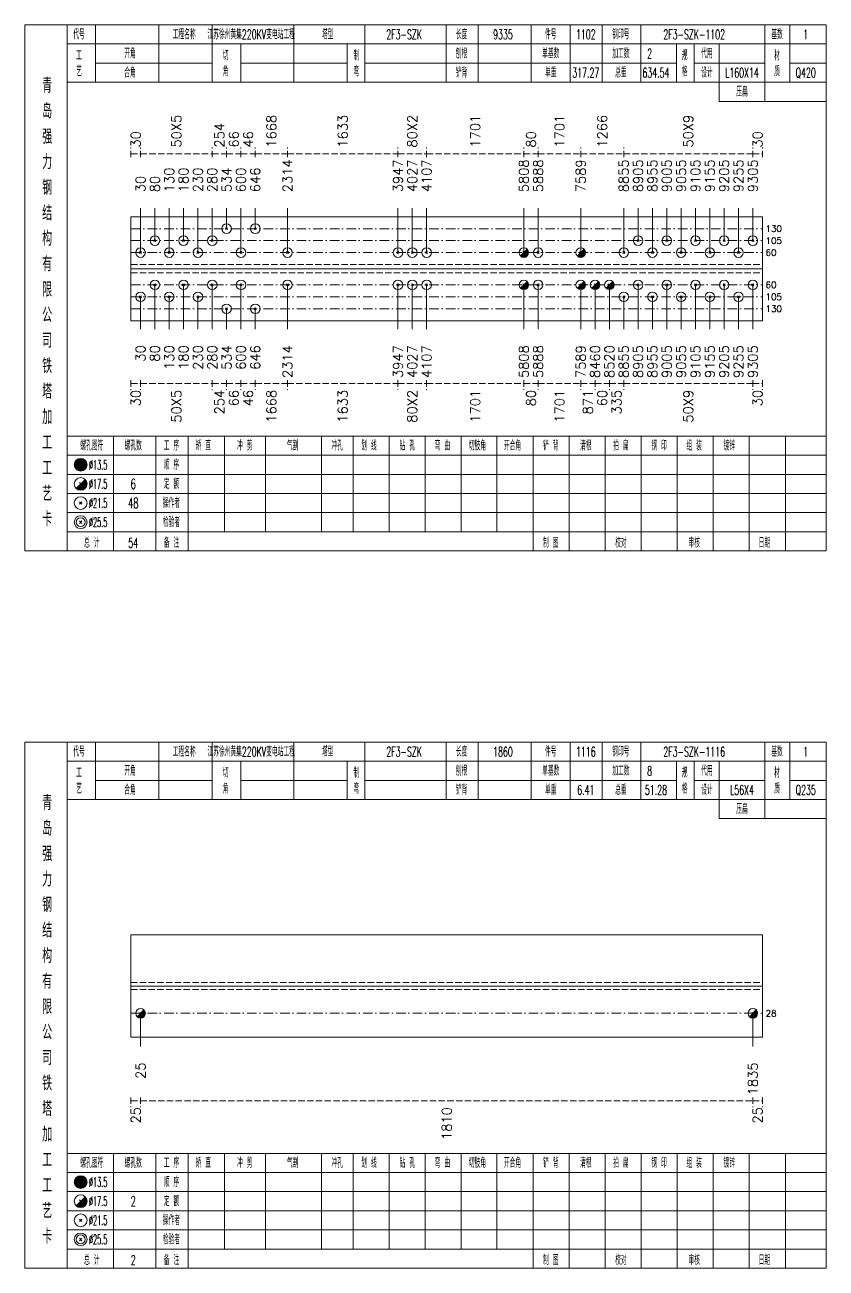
# Model space of a CAD drawing. Extents: x 0 to 4623, y -1159 to 4890.
# Drawn here: x 323.2 to 574.6, y -933.5 to -543.5 of the extents above; entities that cross this region are included whole.
import ezdxf
from ezdxf.enums import TextEntityAlignment as Align

# ---------------------------------------------------------------- set-up
doc = ezdxf.new("R2010")
doc.units = 0
doc.header["$MEASUREMENT"] = 0
doc.linetypes.add('一点画线', pattern=[5.2, 3, -1, 0.2, -1])
doc.linetypes.add('虚线', pattern=[2.75, 2, -0.75])
doc.layers.get('0').update_dxf_attribs({"linetype": 'CONTINUOUS', "lineweight": 25})
for name, color, linetype, lineweight in [('1', 7, 'CONTINUOUS', 25), ('4', 7, 'CONTINUOUS', 25), ('5', 7, 'CONTINUOUS', 25)]:
    doc.layers.add(name, color=color, linetype=linetype, lineweight=lineweight)
doc.styles.get("Standard").update_dxf_attribs({"font": 'simplex.shx', "width": 0.7, "height": 3, "bigfont": 'gbhzfs.shx'})

# ---------------------------------------------------------------- blocks, each defined once
blk = doc.blocks.new('孔17.5')
at = {"layer": '5', "color": 7, "linetype": 'Continuous', "lineweight": 13}
for p, q in [((-0.707, -0.707), (0.707, 0.707)), ((-0.2, 0.2), (0.2, -0.2))]:
    blk.add_line(p, q, dxfattribs=at)
blk.add_circle((0, 0), 1, dxfattribs=at)
for radius in [0.9, 0.8, 0.7, 0.6, 0.5, 0.4, 0.3, 0.2, 0.1]:
    blk.add_arc((0, 0), radius, 225, 45, dxfattribs=at)
blk = doc.blocks.new('孔21.5')
at = {"layer": '5', "color": 7, "linetype": 'Continuous', "lineweight": 13}
for p, q in [((-0.2, -0.2), (0.2, 0.2)), ((-0.2, 0.2), (0.2, -0.2))]:
    blk.add_line(p, q, dxfattribs=at)
blk.add_circle((0, 0), 1, dxfattribs=at)

msp = doc.modelspace()

# ---------------------------------------------------------------- linework, layer by layer
at = {"color": 8, "linetype": '虚线', "lineweight": 9}
for p, q in [((356.509, -585.011), (356.509, -582.011)), ((356.509, -584.011), (359.509, -584.011)), ((359.509, -585.011), (359.509, -582.011)), ((359.509, -585.011), (359.509, -582.011)), ((359.509, -584.011), (382.009, -584.011)), ((382.009, -585.011), (382.009, -582.011)), ((382.009, -585.011), (382.009, -582.011)), ((382.009, -584.011), (386.509, -584.011)), ((386.509, -585.011), (386.509, -582.011)), ((386.509, -585.011), (386.509, -582.011)), ((386.509, -584.011), (391.009, -584.011)), ((391.009, -585.011), (391.009, -582.011)), ((391.009, -585.011), (391.009, -582.011)), ((391.009, -584.011), (395.509, -584.011)), ((395.509, -585.011), (395.509, -582.011)), ((395.509, -585.011), (395.509, -582.011)), ((395.509, -584.011), (405.615, -584.011)), ((405.615, -585.011), (405.615, -582.011)), ((405.615, -585.011), (405.615, -582.011)), ((405.615, -584.011), (440.269, -584.011)), ((440.269, -585.011), (440.269, -582.011)), ((440.269, -585.011), (440.269, -582.011)), ((440.269, -584.011), (449.269, -584.011)), ((449.269, -585.011), (449.269, -582.011)), ((449.269, -585.011), (449.269, -582.011)), ((449.269, -584.011), (479.762, -584.011)), ((479.762, -585.011), (479.762, -582.011)), ((479.762, -585.011), (479.762, -582.011)), ((479.762, -584.011), (484.262, -584.011)), ((484.262, -585.011), (484.262, -582.011)), ((484.262, -585.011), (484.262, -582.011)), ((484.262, -584.011), (497.609, -584.011)), ((497.609, -585.011), (497.609, -582.011)), ((497.609, -585.011), (497.609, -582.011)), ((497.609, -584.011), (511.109, -584.011)), ((511.109, -585.011), (511.109, -582.011)), ((511.109, -585.011), (511.109, -582.011)), ((511.109, -584.011), (551.609, -584.011)), ((551.609, -585.011), (551.609, -582.011)), ((551.609, -585.011), (551.609, -582.011)), ((551.609, -584.011), (554.609, -584.011)), ((554.609, -585.011), (554.609, -582.011)), ((356.509, -655.011), (356.509, -658.011)), ((359.509, -655.011), (359.509, -658.011)), ((359.509, -655.011), (359.509, -658.011)), ((382.009, -655.011), (382.009, -658.011)), ((382.009, -655.011), (382.009, -658.011)), ((386.509, -655.011), (386.509, -658.011)), ((386.509, -655.011), (386.509, -658.011)), ((391.009, -655.011), (391.009, -658.011)), ((391.009, -655.011), (391.009, -658.011)), ((395.509, -655.011), (395.509, -658.011)), ((395.509, -655.011), (395.509, -658.011)), ((405.615, -655.011), (405.615, -658.011)), ((405.615, -655.011), (405.615, -658.011)), ((440.269, -655.011), (440.269, -658.011)), ((440.269, -655.011), (440.269, -658.011)), ((449.269, -655.011), (449.269, -658.011)), ((449.269, -655.011), (449.269, -658.011)), ((479.762, -655.011), (479.762, -658.011)), ((479.762, -655.011), (479.762, -658.011)), ((484.262, -655.011), (484.262, -658.011)), ((484.262, -655.011), (484.262, -658.011)), ((497.609, -655.011), (497.609, -658.011)), ((497.609, -655.011), (497.609, -658.011)), ((502.109, -655.011), (502.109, -658.011)), ((502.109, -655.011), (502.109, -658.011)), ((506.609, -655.011), (506.609, -658.011)), ((506.609, -655.011), (506.609, -658.011)), ((511.109, -655.011), (511.109, -658.011)), ((511.109, -655.011), (511.109, -658.011)), ((551.609, -655.011), (551.609, -658.011)), ((551.609, -655.011), (551.609, -658.011)), ((554.609, -655.011), (554.609, -658.011)), ((356.509, -656.011), (359.509, -656.011)), ((359.509, -656.011), (382.009, -656.011)), ((382.009, -656.011), (386.509, -656.011)), ((386.509, -656.011), (391.009, -656.011)), ((391.009, -656.011), (395.509, -656.011)), ((395.509, -656.011), (405.615, -656.011)), ((405.615, -656.011), (440.269, -656.011)), ((440.269, -656.011), (449.269, -656.011)), ((449.269, -656.011), (479.762, -656.011)), ((479.762, -656.011), (484.262, -656.011)), ((484.262, -656.011), (497.609, -656.011)), ((497.609, -656.011), (502.109, -656.011)), ((502.109, -656.011), (506.609, -656.011)), ((506.609, -656.011), (511.109, -656.011)), ((511.109, -656.011), (551.609, -656.011)), ((551.609, -656.011), (554.609, -656.011)), ((356.509, -880.011), (356.509, -883.011)), ((356.509, -881.011), (359.509, -881.011)), ((359.509, -880.011), (359.509, -883.011)), ((359.509, -880.011), (359.509, -883.011)), ((359.509, -881.011), (551.609, -881.011)), ((551.609, -880.011), (551.609, -883.011)), ((551.609, -880.011), (551.609, -883.011)), ((551.609, -881.011), (554.609, -881.011)), ((554.609, -880.011), (554.609, -883.011))]:
    msp.add_line(p, q, dxfattribs=at)
at = {"color": 7, "linetype": 'Continuous', "lineweight": 18}
for p, q in [((356.509, -603.698), (356.509, -636.323)), ((356.509, -603.698), (554.609, -603.698)), ((554.609, -603.698), (554.609, -636.323)), ((356.509, -620.011), (554.609, -620.011)), ((356.509, -828.939), (356.509, -861.082)), ((356.509, -828.939), (554.609, -828.939)), ((554.609, -828.939), (554.609, -861.082)), ((356.509, -845.011), (554.609, -845.011))]:
    msp.add_line(p, q, dxfattribs=at)
at = {"color": 7, "linetype": 'Continuous', "lineweight": 13}
for p, q in [((359.509, -614.948), (359.509, -601.011)), ((364.009, -611.198), (364.009, -601.011)), ((368.509, -614.948), (368.509, -601.011)), ((373.009, -611.198), (373.009, -601.011)), ((377.509, -614.948), (377.509, -601.011)), ((382.009, -611.198), (382.009, -601.011)), ((386.509, -607.448), (386.509, -601.011)), ((391.009, -614.948), (391.009, -601.011)), ((395.509, -607.448), (395.509, -601.011)), ((405.615, -614.948), (405.615, -601.011)), ((440.269, -614.948), (440.269, -601.011)), ((444.769, -614.948), (444.769, -601.011)), ((449.269, -614.948), (449.269, -601.011)), ((479.762, -614.948), (479.762, -601.011)), ((484.262, -614.948), (484.262, -601.011)), ((497.609, -614.948), (497.609, -601.011)), ((511.109, -614.948), (511.109, -601.011)), ((515.609, -611.198), (515.609, -601.011)), ((520.109, -614.948), (520.109, -601.011)), ((524.609, -611.198), (524.609, -601.011)), ((529.109, -614.948), (529.109, -601.011)), ((533.609, -611.198), (533.609, -601.011)), ((538.109, -614.948), (538.109, -601.011)), ((542.609, -611.198), (542.609, -601.011)), ((547.109, -614.948), (547.109, -601.011)), ((551.609, -611.198), (551.609, -601.011)), ((364.009, -625.073), (364.009, -639.011)), ((373.009, -625.073), (373.009, -639.011)), ((382.009, -625.073), (382.009, -639.011)), ((391.009, -625.073), (391.009, -639.011)), ((405.615, -625.073), (405.615, -639.011)), ((440.269, -625.073), (440.269, -639.011)), ((444.769, -625.073), (444.769, -639.011)), ((449.269, -625.073), (449.269, -639.011)), ((479.762, -625.073), (479.762, -639.011)), ((484.262, -625.073), (484.262, -639.011)), ((497.609, -625.073), (497.609, -639.011)), ((502.109, -625.073), (502.109, -639.011)), ((506.609, -625.073), (506.609, -639.011)), ((515.609, -625.073), (515.609, -639.011)), ((524.609, -625.073), (524.609, -639.011)), ((533.609, -625.073), (533.609, -639.011)), ((542.609, -625.073), (542.609, -639.011)), ((551.609, -625.073), (551.609, -639.011)), ((359.509, -628.823), (359.509, -639.011)), ((368.509, -628.823), (368.509, -639.011)), ((377.509, -628.823), (377.509, -639.011)), ((511.109, -628.823), (511.109, -639.011)), ((520.109, -628.823), (520.109, -639.011)), ((529.109, -628.823), (529.109, -639.011)), ((538.109, -628.823), (538.109, -639.011)), ((547.109, -628.823), (547.109, -639.011)), ((386.509, -632.573), (386.509, -639.011)), ((395.509, -632.573), (395.509, -639.011)), ((359.509, -853.582), (359.509, -864.011)), ((551.609, -853.582), (551.609, -864.011))]:
    msp.add_line(p, q, dxfattribs=at)
at = {"color": 3, "linetype": '一点画线', "lineweight": 13}
for p, q in [((356.509, -607.448), (554.609, -607.448)), ((356.509, -611.198), (554.609, -611.198)), ((356.509, -614.948), (554.609, -614.948)), ((356.509, -625.073), (554.609, -625.073)), ((356.509, -628.823), (554.609, -628.823)), ((356.509, -632.573), (554.609, -632.573)), ((356.509, -853.582), (554.609, -853.582))]:
    msp.add_line(p, q, dxfattribs=at)
at = {"color": 1, "linetype": '虚线', "lineweight": 18}
for p, q in [((356.509, -618.698), (554.609, -618.698)), ((356.509, -621.323), (554.609, -621.323)), ((356.509, -843.939), (554.609, -843.939)), ((356.509, -846.082), (554.609, -846.082))]:
    msp.add_line(p, q, dxfattribs=at)
at = {"layer": '1', "color": 7, "linetype": 'Continuous', "lineweight": 18}
for p, q in [((356.509, -636.323), (554.609, -636.323)), ((356.509, -861.082), (554.609, -861.082))]:
    msp.add_line(p, q, dxfattribs=at)
at = {"layer": '4', "color": 1, "linetype": 'Continuous', "lineweight": 18}
for p, q in [((336.509, -708.511), (336.509, -543.511)), ((345.409, -561.511), (345.409, -543.511)), ((365.209, -561.511), (365.209, -543.511)), ((382.009, -561.511), (382.009, -543.511)), ((407.609, -561.511), (407.609, -543.511)), ((429.909, -561.511), (429.909, -543.511)), ((455.409, -561.511), (455.409, -543.511)), ((465.409, -561.511), (465.409, -543.511)), ((482.109, -561.511), (482.109, -543.511)), ((494.309, -561.511), (494.309, -543.511)), ((504.309, -561.511), (504.309, -543.511)), ((516.509, -561.511), (516.509, -543.511)), ((555.409, -567.511), (555.409, -543.511)), ((563.209, -561.511), (563.209, -543.511)), ((336.509, -549.511), (574.609, -549.511)), ((391.009, -561.511), (391.009, -549.511)), ((424.309, -561.511), (424.309, -549.511)), ((527.609, -561.511), (527.609, -549.511)), ((533.209, -561.511), (533.209, -549.511)), ((541.009, -567.511), (541.009, -549.511)), ((345.409, -555.511), (382.009, -555.511)), ((391.009, -555.511), (424.309, -555.511)), ((429.909, -555.511), (527.609, -555.511)), ((533.209, -555.511), (555.409, -555.511)), ((563.209, -555.511), (574.609, -555.511)), ((336.509, -561.511), (574.609, -561.511)), ((541.009, -567.511), (574.609, -567.511)), ((336.509, -672.511), (574.609, -672.511)), ((351.009, -708.511), (351.009, -672.511)), ((364.309, -708.511), (364.309, -672.511)), ((374.409, -708.511), (374.409, -672.511)), ((385.809, -702.511), (385.809, -672.511)), ((398.709, -702.511), (398.709, -672.511)), ((416.309, -702.511), (416.309, -672.511)), ((426.209, -702.511), (426.209, -672.511)), ((437.509, -702.511), (437.509, -672.511)), ((448.809, -702.511), (448.809, -672.511)), ((460.109, -702.511), (460.109, -672.511)), ((471.309, -702.511), (471.309, -672.511)), ((482.709, -702.511), (482.709, -672.511)), ((494.009, -702.511), (494.009, -672.511)), ((505.309, -702.511), (505.309, -672.511)), ((516.609, -702.511), (516.609, -672.511)), ((527.909, -702.511), (527.909, -672.511)), ((539.209, -702.511), (539.209, -672.511)), ((550.509, -702.511), (550.509, -672.511)), ((561.809, -702.511), (561.809, -672.511)), ((336.509, -678.511), (574.609, -678.511)), ((336.509, -684.511), (574.609, -684.511)), ((336.509, -690.511), (574.609, -690.511)), ((336.509, -696.511), (574.609, -696.511)), ((336.509, -702.511), (574.609, -702.511)), ((482.709, -708.511), (482.709, -702.511)), ((494.009, -708.511), (494.009, -702.511)), ((505.309, -708.511), (505.309, -702.511)), ((516.609, -708.511), (516.609, -702.511)), ((527.909, -708.511), (527.909, -702.511)), ((539.209, -708.511), (539.209, -702.511)), ((550.509, -708.511), (550.509, -702.511)), ((561.809, -708.511), (561.809, -702.511)), ((336.509, -933.511), (336.509, -768.511)), ((345.409, -786.511), (345.409, -768.511)), ((365.209, -786.511), (365.209, -768.511)), ((382.009, -786.511), (382.009, -768.511)), ((407.609, -786.511), (407.609, -768.511)), ((429.909, -786.511), (429.909, -768.511)), ((455.409, -786.511), (455.409, -768.511)), ((465.409, -786.511), (465.409, -768.511)), ((482.109, -786.511), (482.109, -768.511)), ((494.309, -786.511), (494.309, -768.511)), ((504.309, -786.511), (504.309, -768.511)), ((516.509, -786.511), (516.509, -768.511)), ((555.409, -792.511), (555.409, -768.511)), ((563.209, -786.511), (563.209, -768.511)), ((336.509, -774.511), (574.609, -774.511)), ((391.009, -786.511), (391.009, -774.511)), ((424.309, -786.511), (424.309, -774.511)), ((527.609, -786.511), (527.609, -774.511)), ((533.209, -786.511), (533.209, -774.511)), ((541.009, -792.511), (541.009, -774.511)), ((345.409, -780.511), (382.009, -780.511)), ((391.009, -780.511), (424.309, -780.511)), ((429.909, -780.511), (527.609, -780.511)), ((533.209, -780.511), (555.409, -780.511)), ((563.209, -780.511), (574.609, -780.511)), ((336.509, -786.511), (574.609, -786.511)), ((541.009, -792.511), (574.609, -792.511)), ((336.509, -897.511), (574.609, -897.511)), ((351.009, -933.511), (351.009, -897.511)), ((364.309, -933.511), (364.309, -897.511)), ((374.409, -933.511), (374.409, -897.511)), ((385.809, -927.511), (385.809, -897.511)), ((398.709, -927.511), (398.709, -897.511)), ((416.309, -927.511), (416.309, -897.511)), ((426.209, -927.511), (426.209, -897.511)), ((437.509, -927.511), (437.509, -897.511)), ((448.809, -927.511), (448.809, -897.511)), ((460.109, -927.511), (460.109, -897.511)), ((471.309, -927.511), (471.309, -897.511)), ((482.709, -927.511), (482.709, -897.511)), ((494.009, -927.511), (494.009, -897.511)), ((505.309, -927.511), (505.309, -897.511)), ((516.609, -927.511), (516.609, -897.511)), ((527.909, -927.511), (527.909, -897.511)), ((539.209, -927.511), (539.209, -897.511)), ((550.509, -927.511), (550.509, -897.511)), ((561.809, -927.511), (561.809, -897.511)), ((336.509, -903.511), (574.609, -903.511)), ((336.509, -909.511), (574.609, -909.511)), ((336.509, -915.511), (574.609, -915.511)), ((336.509, -921.511), (574.609, -921.511)), ((336.509, -927.511), (574.609, -927.511)), ((482.709, -933.511), (482.709, -927.511)), ((494.009, -933.511), (494.009, -927.511)), ((505.309, -933.511), (505.309, -927.511)), ((516.609, -933.511), (516.609, -927.511)), ((527.909, -933.511), (527.909, -927.511)), ((539.209, -933.511), (539.209, -927.511)), ((550.509, -933.511), (550.509, -927.511)), ((561.809, -933.511), (561.809, -927.511))]:
    msp.add_line(p, q, dxfattribs=at)
at = {"layer": '4', "color": 7, "linetype": 'Continuous', "lineweight": 13}
for p, q in [((340.509, -681.711), (340.909, -681.311)), ((340.909, -681.711), (340.509, -681.311)), ((339.295, -688.925), (342.123, -686.097)), ((340.309, -687.111), (341.109, -687.911)), ((340.309, -693.911), (341.109, -693.111)), ((340.309, -693.111), (341.109, -693.911)), ((340.309, -699.911), (341.109, -699.111)), ((340.309, -699.111), (341.109, -699.911)), ((340.509, -906.711), (340.909, -906.311)), ((340.909, -906.711), (340.509, -906.311)), ((339.295, -913.925), (342.123, -911.097)), ((340.309, -912.111), (341.109, -912.911)), ((340.309, -918.911), (341.109, -918.111)), ((340.309, -918.111), (341.109, -918.911)), ((340.309, -924.911), (341.109, -924.111)), ((340.309, -924.111), (341.109, -924.911))]:
    msp.add_line(p, q, dxfattribs=at)
at = {"layer": '4', "color": 1, "linetype": 'Continuous', "lineweight": 18}
for points in [[(323.209, -543.511), (323.209, -708.511), (574.609, -708.511), (574.609, -543.511)], [(323.209, -768.511), (323.209, -933.511), (574.609, -933.511), (574.609, -768.511)]]:
    msp.add_lwpolyline(points, close=True, dxfattribs=at)
at = {"layer": '4', "color": 7, "linetype": 'Continuous', "lineweight": 13}
for centre, radius in [((340.709, -681.511), 2), ((340.709, -681.511), 1.8), ((340.709, -681.511), 1.6), ((340.709, -681.511), 1.4), ((340.709, -681.511), 1.2), ((340.709, -681.511), 1), ((340.709, -681.511), 0.8), ((340.709, -681.511), 0.6), ((340.709, -681.511), 0.4), ((340.709, -681.511), 0.2), ((340.709, -687.511), 2), ((340.709, -693.511), 2), ((340.709, -699.511), 2), ((340.709, -699.511), 1.4), ((340.709, -906.511), 2), ((340.709, -906.511), 1.8), ((340.709, -906.511), 1.6), ((340.709, -906.511), 1.4), ((340.709, -906.511), 1.2), ((340.709, -906.511), 1), ((340.709, -906.511), 0.8), ((340.709, -906.511), 0.6), ((340.709, -906.511), 0.4), ((340.709, -906.511), 0.2), ((340.709, -912.511), 2), ((340.709, -918.511), 2), ((340.709, -924.511), 2), ((340.709, -924.511), 1.4)]:
    msp.add_circle(centre, radius, dxfattribs=at)
for centre, radius in [((340.709, -687.511), 1.8), ((340.709, -687.511), 1.6), ((340.709, -687.511), 1.4), ((340.709, -687.511), 1.2), ((340.709, -687.511), 1), ((340.709, -687.511), 0.8), ((340.709, -687.511), 0.6), ((340.709, -687.511), 0.4), ((340.709, -687.511), 0.2), ((340.709, -912.511), 1.8), ((340.709, -912.511), 1.6), ((340.709, -912.511), 1.4), ((340.709, -912.511), 1.2), ((340.709, -912.511), 1), ((340.709, -912.511), 0.8), ((340.709, -912.511), 0.6), ((340.709, -912.511), 0.4), ((340.709, -912.511), 0.2)]:
    msp.add_arc(centre, radius, 225, 45, dxfattribs=at)

# ---------------------------------------------------------------- block references
at = {"color": 7, "linetype": 'Continuous', "lineweight": 13, "xscale": 1.5, "yscale": 1.5, "zscale": 1.5}
for name, p in [('孔21.5', (386.509, -607.448)), ('孔21.5', (395.509, -607.448)), ('孔21.5', (364.009, -611.198)), ('孔21.5', (373.009, -611.198)), ('孔21.5', (382.009, -611.198)), ('孔21.5', (515.609, -611.198)), ('孔21.5', (524.609, -611.198)), ('孔21.5', (533.609, -611.198)), ('孔21.5', (542.609, -611.198)), ('孔21.5', (551.609, -611.198)), ('孔21.5', (359.509, -614.948)), ('孔21.5', (368.509, -614.948)), ('孔21.5', (377.509, -614.948)), ('孔21.5', (391.009, -614.948)), ('孔21.5', (405.615, -614.948)), ('孔21.5', (440.269, -614.948)), ('孔21.5', (444.769, -614.948)), ('孔21.5', (449.269, -614.948)), ('孔17.5', (479.762, -614.948)), ('孔21.5', (484.262, -614.948)), ('孔17.5', (497.609, -614.948)), ('孔21.5', (511.109, -614.948)), ('孔21.5', (520.109, -614.948)), ('孔21.5', (529.109, -614.948)), ('孔21.5', (538.109, -614.948)), ('孔21.5', (547.109, -614.948))]:
    msp.add_blockref(name, p, dxfattribs=at)
at = {"layer": '1', "color": 7, "linetype": 'Continuous', "lineweight": 13, "xscale": 1.5, "yscale": 1.5, "zscale": 1.5}
for name, p in [('孔21.5', (364.009, -625.073)), ('孔21.5', (373.009, -625.073)), ('孔21.5', (382.009, -625.073)), ('孔21.5', (391.009, -625.073)), ('孔21.5', (405.615, -625.073)), ('孔21.5', (440.269, -625.073)), ('孔21.5', (444.769, -625.073)), ('孔21.5', (449.269, -625.073)), ('孔17.5', (479.762, -625.073)), ('孔21.5', (484.262, -625.073)), ('孔17.5', (497.609, -625.073)), ('孔17.5', (502.109, -625.073)), ('孔17.5', (506.609, -625.073)), ('孔21.5', (515.609, -625.073)), ('孔21.5', (524.609, -625.073)), ('孔21.5', (533.609, -625.073)), ('孔21.5', (542.609, -625.073)), ('孔21.5', (551.609, -625.073)), ('孔21.5', (359.509, -628.823)), ('孔21.5', (368.509, -628.823)), ('孔21.5', (377.509, -628.823)), ('孔21.5', (511.109, -628.823)), ('孔21.5', (520.109, -628.823)), ('孔21.5', (529.109, -628.823)), ('孔21.5', (538.109, -628.823)), ('孔21.5', (547.109, -628.823)), ('孔21.5', (386.509, -632.573)), ('孔21.5', (395.509, -632.573)), ('孔17.5', (359.509, -853.582)), ('孔17.5', (551.609, -853.582))]:
    msp.add_blockref(name, p, dxfattribs=at)

# ---------------------------------------------------------------- texts
at = {"color": 8, "linetype": 'Continuous', "lineweight": 9}
for s, p in [('50X5', (370.759, -582.011)), ('1668', (400.562, -582.011)), ('1633', (422.942, -582.011)), ('80X2', (444.769, -582.011)), ('1701', (464.516, -582.011)), ('1701', (490.936, -582.011)), ('1266', (504.359, -582.011)), ('50X9', (531.359, -582.011)), ('254', (384.259, -582.011)), ('30', (358.009, -582.011)), ('66', (388.759, -582.011)), ('46', (393.259, -582.011)), ('80', (482.012, -582.011)), ('30', (553.109, -582.011))]:
    msp.add_text(s, height=3, rotation=90, dxfattribs=at).set_placement(p, align=Align.MIDDLE_LEFT)
at = {"color": 7, "linetype": 'Continuous', "lineweight": 13}
for s, p in [('130', (368.509, -596.011)), ('180', (373.009, -596.011)), ('230', (377.509, -596.011)), ('280', (382.009, -596.011)), ('534', (386.509, -596.011)), ('600', (391.009, -596.011)), ('646', (395.509, -596.011)), ('2314', (405.615, -596.011)), ('3947', (440.269, -596.011)), ('4027', (444.769, -596.011)), ('4107', (449.269, -596.011)), ('5808', (479.762, -596.011)), ('5888', (484.262, -596.011)), ('7589', (497.609, -596.011)), ('8855', (511.109, -596.011)), ('8905', (515.609, -596.011)), ('8955', (520.109, -596.011)), ('9005', (524.609, -596.011)), ('9055', (529.109, -596.011)), ('9105', (533.609, -596.011)), ('9155', (538.109, -596.011)), ('9205', (542.609, -596.011)), ('9255', (547.109, -596.011)), ('9305', (551.609, -596.011)), ('30', (359.509, -596.011)), ('80', (364.009, -596.011))]:
    msp.add_text(s, height=3, rotation=90, dxfattribs=at).set_placement(p, align=Align.MIDDLE_LEFT)
for s, p in [('130', (555.609, -607.448)), ('105', (555.609, -611.198)), ('60', (555.609, -614.948)), ('60', (555.609, -625.073)), ('105', (555.609, -628.823)), ('130', (555.609, -632.573)), ('28', (555.609, -853.582))]:
    msp.add_text(s, height=2, dxfattribs=at).set_placement(p, align=Align.MIDDLE_LEFT)
at = {"color": 8, "linetype": 'Continuous', "lineweight": 9}
for s, p in [('30', (358.009, -658.011)), ('50X5', (370.759, -658.011)), ('254', (384.259, -658.011)), ('66', (388.759, -658.011)), ('46', (393.259, -658.011)), ('1668', (400.562, -658.011)), ('1633', (422.942, -658.011)), ('80X2', (444.769, -658.011)), ('80', (482.012, -658.011)), ('60', (504.359, -658.011)), ('335', (508.859, -658.011)), ('50X9', (531.359, -658.011)), ('30', (553.109, -658.011)), ('1701', (464.516, -658.011)), ('1701', (490.936, -658.011)), ('871', (499.859, -658.011)), ('25', (358.009, -883.011)), ('1810', (455.559, -883.011)), ('25', (553.109, -883.011))]:
    msp.add_text(s, height=3, rotation=90, dxfattribs=at).set_placement(p, align=Align.MIDDLE_RIGHT)
at = {"layer": '1', "color": 7, "linetype": 'Continuous', "lineweight": 13}
for s, p in [('30', (359.509, -644.011)), ('80', (364.009, -644.011)), ('130', (368.509, -644.011)), ('180', (373.009, -644.011)), ('230', (377.509, -644.011)), ('280', (382.009, -644.011)), ('534', (386.509, -644.011)), ('600', (391.009, -644.011)), ('646', (395.509, -644.011)), ('2314', (405.615, -644.011)), ('3947', (440.269, -644.011)), ('4027', (444.769, -644.011)), ('4107', (449.269, -644.011)), ('5808', (479.762, -644.011)), ('5888', (484.262, -644.011)), ('7589', (497.609, -644.011)), ('8460', (502.109, -644.011)), ('8520', (506.609, -644.011)), ('8855', (511.109, -644.011)), ('8905', (515.609, -644.011)), ('8955', (520.109, -644.011)), ('9005', (524.609, -644.011)), ('9055', (529.109, -644.011)), ('9105', (533.609, -644.011)), ('9155', (538.109, -644.011)), ('9205', (542.609, -644.011)), ('9255', (547.109, -644.011)), ('9305', (551.609, -644.011)), ('25', (359.509, -869.011)), ('1835', (551.609, -869.011))]:
    msp.add_text(s, height=3, rotation=90, dxfattribs=at).set_placement(p, align=Align.MIDDLE_RIGHT)
at = {"layer": '4', "color": 1, "linetype": 'Continuous', "lineweight": 13}
for s, height, width, p in [('代号', 3, 0.6, (340.209, -546.511)), ('工程名称', 3, 0.6, (373.209, -546.511)), ('江苏徐州黄集220KV变电站工程', 3, 0.6, (394.209, -546.511)), ('塔型', 3, 0.6, (418.209, -546.511)), ('2F3-SZK', 3, 0.6, (442.209, -546.511)), ('长度', 3, 0.6, (460.209, -546.511)), ('9335', 3, 0.6, (473.209, -546.511)), ('件号', 3, 0.6, (488.209, -546.511)), ('1102', 3, 0.6, (499.209, -546.511)), ('钢印号', 3, 0.6, (510.209, -546.511)), ('2F3-SZK-1102', 3, 0.6, (533.209, -546.511)), ('基数', 3, 0.6, (559.209, -546.511)), ('1', 3, 0.6, (568.209, -546.511)), ('工', 3, 0.6, (340.209, -553.111)), ('开角', 3, 0.6, (356.209, -552.511)), ('切', 3, 0.6, (386.209, -553.111)), ('制', 3, 0.6, (427.209, -553.111)), ('刨根', 3, 0.6, (460.209, -552.511)), ('单基数', 3, 0.6, (488.209, -552.511)), ('加工数', 3, 0.6, (510.209, -552.511)), ('2', 3, 0.6, (519.209, -552.511)), ('规', 3, 0.6, (530.209, -553.111)), ('代用', 3, 0.6, (537.209, -552.511)), ('材', 3, 0.6, (559.209, -553.111)), ('艺', 3, 0.6, (340.209, -558.111)), ('合角', 3, 0.6, (356.209, -558.511)), ('角', 3, 0.6, (386.209, -558.111)), ('弯', 3, 0.6, (427.209, -558.111)), ('铲背', 3, 0.6, (460.209, -558.511)), ('单重', 3, 0.6, (488.209, -558.511)), ('317.27', 3, 0.6, (499.209, -558.511)), ('总重', 3, 0.6, (510.209, -558.511)), ('634.54', 3, 0.6, (521.209, -558.511)), ('格', 3, 0.6, (530.209, -558.111)), ('设计', 3, 0.6, (537.209, -558.511)), ('L160X14', 3, 0.6, (548.209, -558.511)), ('质', 3, 0.6, (559.209, -558.111)), ('Q420', 3, 0.6, (568.209, -558.511)), ('青', 4.6, 0.8, (330.209, -562.511)), ('压扁', 3, 0.6, (548.209, -564.511)), ('岛', 4.6, 0.8, (330.209, -570.511)), ('强', 4.6, 0.8, (330.209, -578.511)), ('力', 4.6, 0.8, (330.209, -586.511)), ('钢', 4.6, 0.8, (330.209, -594.511)), ('结', 4.6, 0.8, (330.209, -602.511)), ('构', 4.6, 0.8, (330.209, -610.511)), ('有', 4.6, 0.8, (330.209, -618.511)), ('限', 4.6, 0.8, (330.209, -626.511)), ('公', 4.6, 0.8, (330.209, -634.511)), ('司', 4.6, 0.8, (330.209, -642.511)), ('铁', 4.6, 0.8, (330.209, -650.511)), ('塔', 4.6, 0.8, (330.209, -658.511)), ('加', 4.6, 0.8, (330.209, -666.511)), ('工', 4.6, 0.8, (330.209, -674.511)), ('螺孔图符', 3, 0.6, (344.209, -675.511)), ('螺孔数', 3, 0.6, (357.209, -675.511)), ('工 序', 3, 0.6, (369.209, -675.511)), ('矫 直', 3, 0.6, (379.209, -675.511)), ('冲 剪', 3, 0.6, (392.209, -675.511)), ('气割', 3, 0.6, (407.209, -675.511)), ('冲孔', 3, 0.6, (421.209, -675.511)), ('划 线', 3, 0.6, (431.209, -675.511)), ('钻 孔', 3, 0.6, (443.209, -675.511)), ('弯 曲', 3, 0.6, (454.209, -675.511)), ('切肢角', 3, 0.6, (465.209, -675.511)), ('开合角', 3, 0.6, (476.209, -675.511)), ('铲 背', 3, 0.6, (488.209, -675.511)), ('清根', 3, 0.6, (499.209, -675.511)), ('拍 扁', 3, 0.6, (510.209, -675.511)), ('钢 印', 3, 0.6, (522.209, -675.511)), ('组 装', 3, 0.6, (533.209, -675.511)), ('镀锌', 3, 0.6, (544.209, -675.511)), ('工', 4.6, 0.8, (330.209, -682.511)), ('%%C13.5', 3, 0.5, (346.209, -681.511)), ('顺 序', 3, 0.6, (369.209, -681.511)), ('%%C17.5', 3, 0.5, (346.209, -687.511)), ('6', 3.2, 0.6, (357.209, -687.511)), ('定 额', 3, 0.6, (369.209, -687.511)), ('艺', 4.6, 0.8, (330.209, -690.511)), ('%%C21.5', 3, 0.5, (346.209, -693.511)), ('48', 3.2, 0.6, (357.209, -693.511)), ('操作者', 3, 0.6, (369.209, -693.511)), ('卡', 4.6, 0.8, (330.209, -698.511)), ('%%C25.5', 3, 0.5, (346.209, -699.511)), ('检验者', 3, 0.6, (369.209, -699.511)), ('总 计', 3, 0.6, (344.209, -706.011)), ('54', 3, 0.6, (357.209, -706.011)), ('备 注', 3, 0.6, (369.209, -706.011)), ('制 图', 3, 0.6, (488.209, -706.011)), ('校对', 3, 0.6, (510.209, -706.011)), ('审核', 3, 0.6, (533.209, -706.011)), ('日期', 3, 0.6, (555.209, -706.011)), ('代号', 3, 0.6, (340.209, -771.511)), ('工程名称', 3, 0.6, (373.209, -771.511)), ('江苏徐州黄集220KV变电站工程', 3, 0.6, (394.209, -771.511)), ('塔型', 3, 0.6, (418.209, -771.511)), ('2F3-SZK', 3, 0.6, (442.209, -771.511)), ('长度', 3, 0.6, (460.209, -771.511)), ('1860', 3, 0.6, (473.209, -771.511)), ('件号', 3, 0.6, (488.209, -771.511)), ('1116', 3, 0.6, (499.209, -771.511)), ('钢印号', 3, 0.6, (510.209, -771.511)), ('2F3-SZK-1116', 3, 0.6, (533.209, -771.511)), ('基数', 3, 0.6, (559.209, -771.511)), ('1', 3, 0.6, (568.209, -771.511)), ('开角', 3, 0.6, (356.209, -777.511)), ('刨根', 3, 0.6, (460.209, -777.511)), ('单基数', 3, 0.6, (488.209, -777.511)), ('加工数', 3, 0.6, (510.209, -777.511)), ('8', 3, 0.6, (519.209, -777.511)), ('代用', 3, 0.6, (537.209, -777.511)), ('工', 3, 0.6, (340.209, -778.111)), ('切', 3, 0.6, (386.209, -778.111)), ('制', 3, 0.6, (427.209, -778.111)), ('规', 3, 0.6, (530.209, -778.111)), ('材', 3, 0.6, (559.209, -778.111)), ('艺', 3, 0.6, (340.209, -783.111)), ('合角', 3, 0.6, (356.209, -783.511)), ('角', 3, 0.6, (386.209, -783.111)), ('弯', 3, 0.6, (427.209, -783.111)), ('铲背', 3, 0.6, (460.209, -783.511)), ('单重', 3, 0.6, (488.209, -783.511)), ('6.41', 3, 0.6, (499.209, -783.511)), ('总重', 3, 0.6, (510.209, -783.511)), ('51.28', 3, 0.6, (521.209, -783.511)), ('格', 3, 0.6, (530.209, -783.111)), ('设计', 3, 0.6, (537.209, -783.511)), ('L56X4', 3, 0.6, (548.209, -783.511)), ('质', 3, 0.6, (559.209, -783.111)), ('Q235', 3, 0.6, (568.209, -783.511)), ('青', 4.6, 0.8, (330.209, -787.511)), ('压扁', 3, 0.6, (548.209, -789.511)), ('岛', 4.6, 0.8, (330.209, -795.511)), ('强', 4.6, 0.8, (330.209, -803.511)), ('力', 4.6, 0.8, (330.209, -811.511)), ('钢', 4.6, 0.8, (330.209, -819.511)), ('结', 4.6, 0.8, (330.209, -827.511)), ('构', 4.6, 0.8, (330.209, -835.511)), ('有', 4.6, 0.8, (330.209, -843.511)), ('限', 4.6, 0.8, (330.209, -851.511)), ('公', 4.6, 0.8, (330.209, -859.511)), ('司', 4.6, 0.8, (330.209, -867.511)), ('铁', 4.6, 0.8, (330.209, -875.511)), ('塔', 4.6, 0.8, (330.209, -883.511)), ('加', 4.6, 0.8, (330.209, -891.511)), ('工', 4.6, 0.8, (330.209, -899.511)), ('螺孔图符', 3, 0.6, (344.209, -900.511)), ('螺孔数', 3, 0.6, (357.209, -900.511)), ('工 序', 3, 0.6, (369.209, -900.511)), ('矫 直', 3, 0.6, (379.209, -900.511)), ('冲 剪', 3, 0.6, (392.209, -900.511)), ('气割', 3, 0.6, (407.209, -900.511)), ('冲孔', 3, 0.6, (421.209, -900.511)), ('划 线', 3, 0.6, (431.209, -900.511)), ('钻 孔', 3, 0.6, (443.209, -900.511)), ('弯 曲', 3, 0.6, (454.209, -900.511)), ('切肢角', 3, 0.6, (465.209, -900.511)), ('开合角', 3, 0.6, (476.209, -900.511)), ('铲 背', 3, 0.6, (488.209, -900.511)), ('清根', 3, 0.6, (499.209, -900.511)), ('拍 扁', 3, 0.6, (510.209, -900.511)), ('钢 印', 3, 0.6, (522.209, -900.511)), ('组 装', 3, 0.6, (533.209, -900.511)), ('镀锌', 3, 0.6, (544.209, -900.511)), ('顺 序', 3, 0.6, (369.209, -906.511)), ('工', 4.6, 0.8, (330.209, -907.511)), ('%%C13.5', 3, 0.5, (346.209, -906.511)), ('%%C17.5', 3, 0.5, (346.209, -912.511)), ('2', 3.2, 0.6, (357.209, -912.511)), ('定 额', 3, 0.6, (369.209, -912.511)), ('艺', 4.6, 0.8, (330.209, -915.511)), ('%%C21.5', 3, 0.5, (346.209, -918.511)), ('操作者', 3, 0.6, (369.209, -918.511)), ('卡', 4.6, 0.8, (330.209, -923.511)), ('%%C25.5', 3, 0.5, (346.209, -924.511)), ('检验者', 3, 0.6, (369.209, -924.511)), ('总 计', 3, 0.6, (344.209, -931.011)), ('2', 3, 0.6, (357.209, -931.011)), ('备 注', 3, 0.6, (369.209, -931.011)), ('制 图', 3, 0.6, (488.209, -931.011)), ('校对', 3, 0.6, (510.209, -931.011)), ('审核', 3, 0.6, (533.209, -931.011)), ('日期', 3, 0.6, (555.209, -931.011))]:
    msp.add_text(s, height=height, dxfattribs=dict(at, width=width)).set_placement(p, align=Align.MIDDLE_CENTER)

doc.saveas('drawing.dxf')
